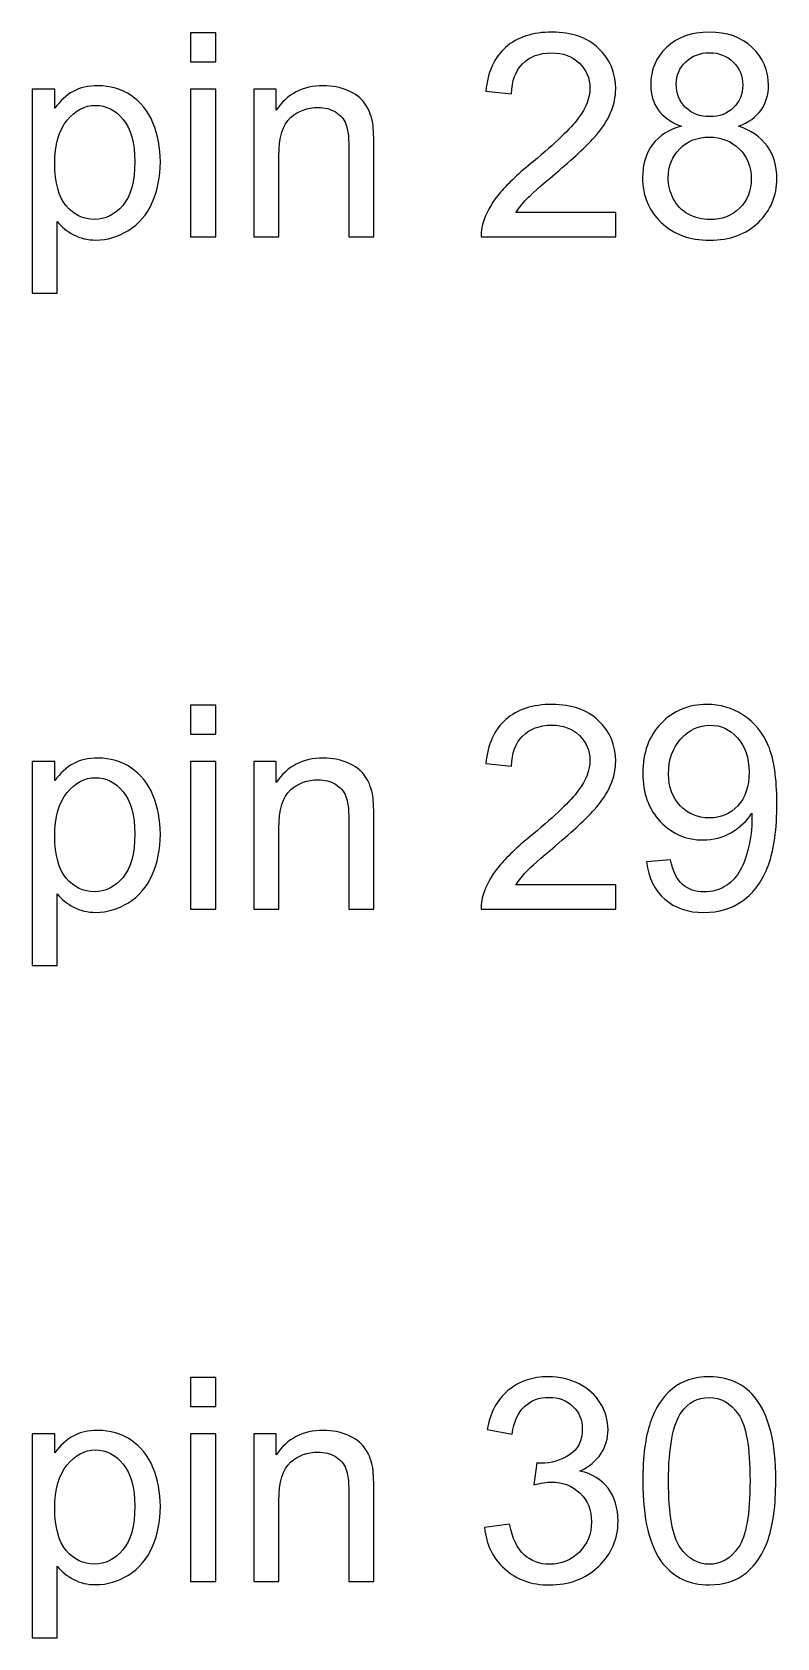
# Model space of a CAD drawing. Header units: centimetres. Extents: x -25.6 to 4.4, y -24.6 to -4.5.
# Drawn here: x -11.814 to -11.26, y -20.697 to -19.503 of the extents above; entities that cross this region are included whole.
import ezdxf

# ---------------------------------------------------------------- set-up
doc = ezdxf.new("R2010")
doc.units = ezdxf.units.CM
doc.header["$MEASUREMENT"] = 0
doc.layers.add('Layer 1', color=7, linetype='Continuous')

msp = doc.modelspace()

# ---------------------------------------------------------------- linework, layer by layer
at = {"layer": 'Layer 1', "color": 250}
for points, knots in [([(-11.69603, -19.52495), (-11.69603, -19.52495), (-11.69603, -19.50354), (-11.69603, -19.50354), (-11.69603, -19.50354), (-11.69603, -19.50354), (-11.6774, -19.50354), (-11.6774, -19.50354), (-11.6774, -19.50354), (-11.6774, -19.50354), (-11.6774, -19.52495), (-11.6774, -19.52495), (-11.6774, -19.52495), (-11.6774, -19.52495), (-11.69603, -19.52495), (-11.69603, -19.52495)], [0, 0, 0, 0, 0.25, 0.25, 0.25, 0.25, 0.5, 0.5, 0.5, 0.5, 0.75, 0.75, 0.75, 0.75, 1, 1, 1, 1]), ([(-11.37993, -19.63717), (-11.37993, -19.63717), (-11.37993, -19.65506), (-11.37993, -19.65506), (-11.37993, -19.65506), (-11.37993, -19.65506), (-11.48009, -19.65506), (-11.48009, -19.65506), (-11.48009, -19.65506), (-11.48023, -19.65058), (-11.47952, -19.64628), (-11.47794, -19.64215), (-11.47794, -19.64215), (-11.4754, -19.6353), (-11.47131, -19.6286), (-11.4657, -19.62197), (-11.4657, -19.62197), (-11.46005, -19.61537), (-11.45194, -19.60772), (-11.44135, -19.59904), (-11.44135, -19.59904), (-11.42488, -19.58553), (-11.41373, -19.57484), (-11.40795, -19.56693), (-11.40795, -19.56693), (-11.40216, -19.55907), (-11.39927, -19.55159), (-11.39927, -19.54457), (-11.39927, -19.54457), (-11.39927, -19.5372), (-11.40191, -19.53099), (-11.40717, -19.52591), (-11.40717, -19.52591), (-11.41246, -19.52086), (-11.41934, -19.51832), (-11.42781, -19.51832), (-11.42781, -19.51832), (-11.43677, -19.51832), (-11.44393, -19.521), (-11.44929, -19.5264), (-11.44929, -19.5264), (-11.45469, -19.53176), (-11.45741, -19.53921), (-11.45748, -19.5487), (-11.45748, -19.5487), (-11.45748, -19.5487), (-11.4766, -19.54676), (-11.4766, -19.54676), (-11.4766, -19.54676), (-11.47529, -19.53247), (-11.47035, -19.5216), (-11.46182, -19.51412), (-11.46182, -19.51412), (-11.45328, -19.50664), (-11.44178, -19.5029), (-11.42738, -19.5029), (-11.42738, -19.5029), (-11.41285, -19.5029), (-11.40135, -19.50696), (-11.39288, -19.51501), (-11.39288, -19.51501), (-11.38438, -19.52308), (-11.38015, -19.53307), (-11.38015, -19.54499), (-11.38015, -19.54499), (-11.38015, -19.55106), (-11.38138, -19.55702), (-11.38389, -19.56288), (-11.38389, -19.56288), (-11.38635, -19.56873), (-11.39048, -19.57491), (-11.39623, -19.58136), (-11.39623, -19.58136), (-11.40198, -19.58785), (-11.41154, -19.59674), (-11.42491, -19.60803), (-11.42491, -19.60803), (-11.43606, -19.61742), (-11.44322, -19.62377), (-11.4464, -19.62712), (-11.4464, -19.62712), (-11.44957, -19.63044), (-11.45218, -19.63379), (-11.45427, -19.63717), (-11.45427, -19.63717), (-11.45427, -19.63717), (-11.37993, -19.63717), (-11.37993, -19.63717)], [0, 0, 0, 0, 0.0454545, 0.0454545, 0.0454545, 0.0454545, 0.0909091, 0.0909091, 0.0909091, 0.0909091, 0.1363636, 0.1363636, 0.1363636, 0.1363636, 0.1818182, 0.1818182, 0.1818182, 0.1818182, 0.2272727, 0.2272727, 0.2272727, 0.2272727, 0.2727273, 0.2727273, 0.2727273, 0.2727273, 0.3181818, 0.3181818, 0.3181818, 0.3181818, 0.3636364, 0.3636364, 0.3636364, 0.3636364, 0.4090909, 0.4090909, 0.4090909, 0.4090909, 0.4545455, 0.4545455, 0.4545455, 0.4545455, 0.5, 0.5, 0.5, 0.5, 0.5454545, 0.5454545, 0.5454545, 0.5454545, 0.5909091, 0.5909091, 0.5909091, 0.5909091, 0.6363636, 0.6363636, 0.6363636, 0.6363636, 0.6818182, 0.6818182, 0.6818182, 0.6818182, 0.7272727, 0.7272727, 0.7272727, 0.7272727, 0.7727273, 0.7727273, 0.7727273, 0.7727273, 0.8181818, 0.8181818, 0.8181818, 0.8181818, 0.8636364, 0.8636364, 0.8636364, 0.8636364, 0.9090909, 0.9090909, 0.9090909, 0.9090909, 0.9545455, 0.9545455, 0.9545455, 0.9545455, 1, 1, 1, 1]), ([(-11.33136, -19.5729), (-11.33909, -19.57007), (-11.3448, -19.56605), (-11.34854, -19.5608), (-11.34854, -19.5608), (-11.35224, -19.55558), (-11.35411, -19.5493), (-11.35411, -19.54199), (-11.35411, -19.54199), (-11.35411, -19.53095), (-11.35016, -19.52171), (-11.34223, -19.51419), (-11.34223, -19.51419), (-11.33429, -19.50668), (-11.32377, -19.5029), (-11.31062, -19.5029), (-11.31062, -19.5029), (-11.29739, -19.5029), (-11.28673, -19.50675), (-11.27865, -19.51444), (-11.27865, -19.51444), (-11.27061, -19.52213), (-11.26659, -19.53148), (-11.26659, -19.54252), (-11.26659, -19.54252), (-11.26659, -19.54954), (-11.26842, -19.55565), (-11.27209, -19.56087), (-11.27209, -19.56087), (-11.2758, -19.56605), (-11.28137, -19.57007), (-11.28888, -19.5729), (-11.28888, -19.5729), (-11.27961, -19.57593), (-11.27252, -19.5808), (-11.26765, -19.58757), (-11.26765, -19.58757), (-11.26281, -19.59431), (-11.26038, -19.60239), (-11.26038, -19.61174), (-11.26038, -19.61174), (-11.26038, -19.62472), (-11.26497, -19.63559), (-11.2741, -19.64441), (-11.2741, -19.64441), (-11.28328, -19.65323), (-11.29534, -19.65764), (-11.3103, -19.65764), (-11.3103, -19.65764), (-11.32526, -19.65764), (-11.33729, -19.65323), (-11.34646, -19.64437), (-11.34646, -19.64437), (-11.35563, -19.63552), (-11.36022, -19.62447), (-11.36022, -19.61124), (-11.36022, -19.61124), (-11.36022, -19.6014), (-11.35771, -19.59315), (-11.3527, -19.58648), (-11.3527, -19.58648), (-11.34773, -19.57985), (-11.3406, -19.5753), (-11.33136, -19.5729)], [0, 0, 0, 0, 0.0625, 0.0625, 0.0625, 0.0625, 0.125, 0.125, 0.125, 0.125, 0.1875, 0.1875, 0.1875, 0.1875, 0.25, 0.25, 0.25, 0.25, 0.3125, 0.3125, 0.3125, 0.3125, 0.375, 0.375, 0.375, 0.375, 0.4375, 0.4375, 0.4375, 0.4375, 0.5, 0.5, 0.5, 0.5, 0.5625, 0.5625, 0.5625, 0.5625, 0.625, 0.625, 0.625, 0.625, 0.6875, 0.6875, 0.6875, 0.6875, 0.75, 0.75, 0.75, 0.75, 0.8125, 0.8125, 0.8125, 0.8125, 0.875, 0.875, 0.875, 0.875, 0.9375, 0.9375, 0.9375, 0.9375, 1, 1, 1, 1]), ([(-11.3351, -19.54136), (-11.3351, -19.54852), (-11.33277, -19.55438), (-11.32818, -19.55893), (-11.32818, -19.55893), (-11.32356, -19.56348), (-11.31757, -19.56577), (-11.31019, -19.56577), (-11.31019, -19.56577), (-11.30303, -19.56577), (-11.29714, -19.56351), (-11.29255, -19.559), (-11.29255, -19.559), (-11.28797, -19.55448), (-11.28571, -19.54894), (-11.28571, -19.54242), (-11.28571, -19.54242), (-11.28571, -19.53557), (-11.28804, -19.52986), (-11.29277, -19.5252), (-11.29277, -19.5252), (-11.29749, -19.52054), (-11.30335, -19.51822), (-11.3104, -19.51822), (-11.3104, -19.51822), (-11.3175, -19.51822), (-11.32339, -19.52051), (-11.32808, -19.52502), (-11.32808, -19.52502), (-11.33277, -19.52957), (-11.3351, -19.53504), (-11.3351, -19.54136)], [0, 0, 0, 0, 0.125, 0.125, 0.125, 0.125, 0.25, 0.25, 0.25, 0.25, 0.375, 0.375, 0.375, 0.375, 0.5, 0.5, 0.5, 0.5, 0.625, 0.625, 0.625, 0.625, 0.75, 0.75, 0.75, 0.75, 0.875, 0.875, 0.875, 0.875, 1, 1, 1, 1]), ([(-11.81382, -19.69711), (-11.81382, -19.69711), (-11.81382, -19.54531), (-11.81382, -19.54531), (-11.81382, -19.54531), (-11.81382, -19.54531), (-11.79689, -19.54531), (-11.79689, -19.54531), (-11.79689, -19.54531), (-11.79689, -19.54531), (-11.79689, -19.55956), (-11.79689, -19.55956), (-11.79689, -19.55956), (-11.7929, -19.55399), (-11.78838, -19.54979), (-11.78334, -19.547), (-11.78334, -19.547), (-11.77833, -19.54422), (-11.77223, -19.5428), (-11.76507, -19.5428), (-11.76507, -19.5428), (-11.75568, -19.5428), (-11.74743, -19.54524), (-11.74026, -19.55004), (-11.74026, -19.55004), (-11.73307, -19.55487), (-11.72767, -19.56168), (-11.72404, -19.57046), (-11.72404, -19.57046), (-11.72037, -19.57925), (-11.71853, -19.58888), (-11.71853, -19.59936), (-11.71853, -19.59936), (-11.71853, -19.61057), (-11.72054, -19.6207), (-11.7246, -19.62969), (-11.7246, -19.62969), (-11.72862, -19.63869), (-11.73448, -19.64557), (-11.74217, -19.65037), (-11.74217, -19.65037), (-11.74986, -19.65513), (-11.75794, -19.65753), (-11.76641, -19.65753), (-11.76641, -19.65753), (-11.77261, -19.65753), (-11.77815, -19.65622), (-11.78309, -19.65361), (-11.78309, -19.65361), (-11.78803, -19.651), (-11.79205, -19.64769), (-11.79523, -19.6437), (-11.79523, -19.6437), (-11.79523, -19.6437), (-11.79523, -19.69711), (-11.79523, -19.69711), (-11.79523, -19.69711), (-11.79523, -19.69711), (-11.81382, -19.69711), (-11.81382, -19.69711)], [0, 0, 0, 0, 0.0666667, 0.0666667, 0.0666667, 0.0666667, 0.1333333, 0.1333333, 0.1333333, 0.1333333, 0.2, 0.2, 0.2, 0.2, 0.2666667, 0.2666667, 0.2666667, 0.2666667, 0.3333333, 0.3333333, 0.3333333, 0.3333333, 0.4, 0.4, 0.4, 0.4, 0.4666667, 0.4666667, 0.4666667, 0.4666667, 0.5333333, 0.5333333, 0.5333333, 0.5333333, 0.6, 0.6, 0.6, 0.6, 0.6666667, 0.6666667, 0.6666667, 0.6666667, 0.7333333, 0.7333333, 0.7333333, 0.7333333, 0.8, 0.8, 0.8, 0.8, 0.8666667, 0.8666667, 0.8666667, 0.8666667, 0.9333333, 0.9333333, 0.9333333, 0.9333333, 1, 1, 1, 1]), ([(-11.69603, -19.65506), (-11.69603, -19.65506), (-11.69603, -19.54531), (-11.69603, -19.54531), (-11.69603, -19.54531), (-11.69603, -19.54531), (-11.6774, -19.54531), (-11.6774, -19.54531), (-11.6774, -19.54531), (-11.6774, -19.54531), (-11.6774, -19.65506), (-11.6774, -19.65506), (-11.6774, -19.65506), (-11.6774, -19.65506), (-11.69603, -19.65506), (-11.69603, -19.65506)], [0, 0, 0, 0, 0.25, 0.25, 0.25, 0.25, 0.5, 0.5, 0.5, 0.5, 0.75, 0.75, 0.75, 0.75, 1, 1, 1, 1]), ([(-11.64907, -19.65506), (-11.64907, -19.65506), (-11.64907, -19.54531), (-11.64907, -19.54531), (-11.64907, -19.54531), (-11.64907, -19.54531), (-11.63235, -19.54531), (-11.63235, -19.54531), (-11.63235, -19.54531), (-11.63235, -19.54531), (-11.63235, -19.5609), (-11.63235, -19.5609), (-11.63235, -19.5609), (-11.62427, -19.54884), (-11.61263, -19.5428), (-11.59742, -19.5428), (-11.59742, -19.5428), (-11.59079, -19.5428), (-11.58472, -19.544), (-11.57918, -19.54637), (-11.57918, -19.54637), (-11.57361, -19.54877), (-11.56948, -19.55187), (-11.56673, -19.55575), (-11.56673, -19.55575), (-11.56394, -19.5596), (-11.56204, -19.56418), (-11.56091, -19.56947), (-11.56091, -19.56947), (-11.56024, -19.57293), (-11.55989, -19.57896), (-11.55989, -19.58757), (-11.55989, -19.58757), (-11.55989, -19.58757), (-11.55989, -19.65506), (-11.55989, -19.65506), (-11.55989, -19.65506), (-11.55989, -19.65506), (-11.57851, -19.65506), (-11.57851, -19.65506), (-11.57851, -19.65506), (-11.57851, -19.65506), (-11.57851, -19.58828), (-11.57851, -19.58828), (-11.57851, -19.58828), (-11.57851, -19.58073), (-11.57922, -19.57505), (-11.58067, -19.57127), (-11.58067, -19.57127), (-11.58211, -19.56753), (-11.58469, -19.56454), (-11.58836, -19.56231), (-11.58836, -19.56231), (-11.59206, -19.56006), (-11.59636, -19.55893), (-11.60134, -19.55893), (-11.60134, -19.55893), (-11.60928, -19.55893), (-11.61608, -19.56147), (-11.62187, -19.56648), (-11.62187, -19.56648), (-11.62762, -19.57152), (-11.63048, -19.58105), (-11.63048, -19.59512), (-11.63048, -19.59512), (-11.63048, -19.59512), (-11.63048, -19.65506), (-11.63048, -19.65506), (-11.63048, -19.65506), (-11.63048, -19.65506), (-11.64907, -19.65506), (-11.64907, -19.65506)], [0, 0, 0, 0, 0.0555556, 0.0555556, 0.0555556, 0.0555556, 0.1111111, 0.1111111, 0.1111111, 0.1111111, 0.1666667, 0.1666667, 0.1666667, 0.1666667, 0.2222222, 0.2222222, 0.2222222, 0.2222222, 0.2777778, 0.2777778, 0.2777778, 0.2777778, 0.3333333, 0.3333333, 0.3333333, 0.3333333, 0.3888889, 0.3888889, 0.3888889, 0.3888889, 0.4444444, 0.4444444, 0.4444444, 0.4444444, 0.5, 0.5, 0.5, 0.5, 0.5555556, 0.5555556, 0.5555556, 0.5555556, 0.6111111, 0.6111111, 0.6111111, 0.6111111, 0.6666667, 0.6666667, 0.6666667, 0.6666667, 0.7222222, 0.7222222, 0.7222222, 0.7222222, 0.7777778, 0.7777778, 0.7777778, 0.7777778, 0.8333333, 0.8333333, 0.8333333, 0.8333333, 0.8888889, 0.8888889, 0.8888889, 0.8888889, 0.9444444, 0.9444444, 0.9444444, 0.9444444, 1, 1, 1, 1]), ([(-11.79699, -19.6008), (-11.79699, -19.61491), (-11.79413, -19.62536), (-11.78842, -19.63213), (-11.78842, -19.63213), (-11.7827, -19.63887), (-11.77575, -19.64225), (-11.76764, -19.64225), (-11.76764, -19.64225), (-11.75939, -19.64225), (-11.75229, -19.63876), (-11.7464, -19.63174), (-11.7464, -19.63174), (-11.74051, -19.62476), (-11.73755, -19.61393), (-11.73755, -19.59925), (-11.73755, -19.59925), (-11.73755, -19.58524), (-11.74044, -19.5748), (-11.74619, -19.56782), (-11.74619, -19.56782), (-11.75194, -19.56087), (-11.75882, -19.55737), (-11.76679, -19.55737), (-11.76679, -19.55737), (-11.77473, -19.55737), (-11.78175, -19.56108), (-11.78785, -19.56849), (-11.78785, -19.56849), (-11.79396, -19.5759), (-11.79699, -19.58669), (-11.79699, -19.6008)], [0, 0, 0, 0, 0.125, 0.125, 0.125, 0.125, 0.25, 0.25, 0.25, 0.25, 0.375, 0.375, 0.375, 0.375, 0.5, 0.5, 0.5, 0.5, 0.625, 0.625, 0.625, 0.625, 0.75, 0.75, 0.75, 0.75, 0.875, 0.875, 0.875, 0.875, 1, 1, 1, 1]), ([(-11.3411, -19.61135), (-11.3411, -19.61664), (-11.33983, -19.62179), (-11.33732, -19.62673), (-11.33732, -19.62673), (-11.33482, -19.63171), (-11.33108, -19.63555), (-11.3261, -19.63827), (-11.3261, -19.63827), (-11.32113, -19.64098), (-11.3158, -19.64236), (-11.31009, -19.64236), (-11.31009, -19.64236), (-11.3012, -19.64236), (-11.29386, -19.6395), (-11.28807, -19.63375), (-11.28807, -19.63375), (-11.28229, -19.62804), (-11.27939, -19.62077), (-11.27939, -19.61195), (-11.27939, -19.61195), (-11.27939, -19.60299), (-11.28236, -19.59558), (-11.28832, -19.58972), (-11.28832, -19.58972), (-11.29428, -19.58387), (-11.30176, -19.58094), (-11.31072, -19.58094), (-11.31072, -19.58094), (-11.31947, -19.58094), (-11.3267, -19.58383), (-11.33245, -19.58962), (-11.33245, -19.58962), (-11.3382, -19.59544), (-11.3411, -19.60267), (-11.3411, -19.61135)], [0, 0, 0, 0, 0.1111111, 0.1111111, 0.1111111, 0.1111111, 0.2222222, 0.2222222, 0.2222222, 0.2222222, 0.3333333, 0.3333333, 0.3333333, 0.3333333, 0.4444444, 0.4444444, 0.4444444, 0.4444444, 0.5555556, 0.5555556, 0.5555556, 0.5555556, 0.6666667, 0.6666667, 0.6666667, 0.6666667, 0.7777778, 0.7777778, 0.7777778, 0.7777778, 0.8888889, 0.8888889, 0.8888889, 0.8888889, 1, 1, 1, 1]), ([(-11.37993, -20.13717), (-11.37993, -20.13717), (-11.37993, -20.15506), (-11.37993, -20.15506), (-11.37993, -20.15506), (-11.37993, -20.15506), (-11.48009, -20.15506), (-11.48009, -20.15506), (-11.48009, -20.15506), (-11.48023, -20.15058), (-11.47952, -20.14628), (-11.47794, -20.14215), (-11.47794, -20.14215), (-11.4754, -20.1353), (-11.47131, -20.1286), (-11.4657, -20.12197), (-11.4657, -20.12197), (-11.46005, -20.11537), (-11.45194, -20.10772), (-11.44135, -20.09904), (-11.44135, -20.09904), (-11.42488, -20.08553), (-11.41373, -20.07484), (-11.40795, -20.06693), (-11.40795, -20.06693), (-11.40216, -20.05907), (-11.39927, -20.05159), (-11.39927, -20.04457), (-11.39927, -20.04457), (-11.39927, -20.0372), (-11.40191, -20.03099), (-11.40717, -20.02591), (-11.40717, -20.02591), (-11.41246, -20.02086), (-11.41934, -20.01832), (-11.42781, -20.01832), (-11.42781, -20.01832), (-11.43677, -20.01832), (-11.44393, -20.021), (-11.44929, -20.0264), (-11.44929, -20.0264), (-11.45469, -20.03176), (-11.45741, -20.03921), (-11.45748, -20.0487), (-11.45748, -20.0487), (-11.45748, -20.0487), (-11.4766, -20.04676), (-11.4766, -20.04676), (-11.4766, -20.04676), (-11.47529, -20.03247), (-11.47035, -20.0216), (-11.46182, -20.01412), (-11.46182, -20.01412), (-11.45328, -20.00664), (-11.44178, -20.0029), (-11.42738, -20.0029), (-11.42738, -20.0029), (-11.41285, -20.0029), (-11.40135, -20.00696), (-11.39288, -20.01501), (-11.39288, -20.01501), (-11.38438, -20.02308), (-11.38015, -20.03307), (-11.38015, -20.04499), (-11.38015, -20.04499), (-11.38015, -20.05106), (-11.38138, -20.05702), (-11.38389, -20.06288), (-11.38389, -20.06288), (-11.38635, -20.06873), (-11.39048, -20.07491), (-11.39623, -20.08136), (-11.39623, -20.08136), (-11.40198, -20.08785), (-11.41154, -20.09674), (-11.42491, -20.10803), (-11.42491, -20.10803), (-11.43606, -20.11742), (-11.44322, -20.12377), (-11.4464, -20.12712), (-11.4464, -20.12712), (-11.44957, -20.13044), (-11.45218, -20.13379), (-11.45427, -20.13717), (-11.45427, -20.13717), (-11.45427, -20.13717), (-11.37993, -20.13717), (-11.37993, -20.13717)], [0, 0, 0, 0, 0.0454545, 0.0454545, 0.0454545, 0.0454545, 0.0909091, 0.0909091, 0.0909091, 0.0909091, 0.1363636, 0.1363636, 0.1363636, 0.1363636, 0.1818182, 0.1818182, 0.1818182, 0.1818182, 0.2272727, 0.2272727, 0.2272727, 0.2272727, 0.2727273, 0.2727273, 0.2727273, 0.2727273, 0.3181818, 0.3181818, 0.3181818, 0.3181818, 0.3636364, 0.3636364, 0.3636364, 0.3636364, 0.4090909, 0.4090909, 0.4090909, 0.4090909, 0.4545455, 0.4545455, 0.4545455, 0.4545455, 0.5, 0.5, 0.5, 0.5, 0.5454545, 0.5454545, 0.5454545, 0.5454545, 0.5909091, 0.5909091, 0.5909091, 0.5909091, 0.6363636, 0.6363636, 0.6363636, 0.6363636, 0.6818182, 0.6818182, 0.6818182, 0.6818182, 0.7272727, 0.7272727, 0.7272727, 0.7272727, 0.7727273, 0.7727273, 0.7727273, 0.7727273, 0.8181818, 0.8181818, 0.8181818, 0.8181818, 0.8636364, 0.8636364, 0.8636364, 0.8636364, 0.9090909, 0.9090909, 0.9090909, 0.9090909, 0.9545455, 0.9545455, 0.9545455, 0.9545455, 1, 1, 1, 1]), ([(-11.35722, -20.12003), (-11.35722, -20.12003), (-11.33933, -20.11837), (-11.33933, -20.11837), (-11.33933, -20.11837), (-11.33782, -20.12677), (-11.33492, -20.13287), (-11.33065, -20.13668), (-11.33065, -20.13668), (-11.32639, -20.14045), (-11.32092, -20.14236), (-11.31421, -20.14236), (-11.31421, -20.14236), (-11.3085, -20.14236), (-11.30349, -20.14105), (-11.29919, -20.13841), (-11.29919, -20.13841), (-11.29488, -20.1358), (-11.29135, -20.13231), (-11.2886, -20.12793), (-11.2886, -20.12793), (-11.28582, -20.12356), (-11.28352, -20.11763), (-11.28165, -20.11022), (-11.28165, -20.11022), (-11.27982, -20.10278), (-11.27887, -20.09519), (-11.27887, -20.08747), (-11.27887, -20.08747), (-11.27887, -20.08666), (-11.2789, -20.08539), (-11.27897, -20.08376), (-11.27897, -20.08376), (-11.28271, -20.08965), (-11.28779, -20.09449), (-11.29421, -20.09816), (-11.29421, -20.09816), (-11.30067, -20.10186), (-11.30765, -20.10369), (-11.31513, -20.10369), (-11.31513, -20.10369), (-11.32769, -20.10369), (-11.33831, -20.09914), (-11.34699, -20.09004), (-11.34699, -20.09004), (-11.35567, -20.08094), (-11.36001, -20.06898), (-11.36001, -20.05409), (-11.36001, -20.05409), (-11.36001, -20.03871), (-11.35549, -20.02636), (-11.34642, -20.01698), (-11.34642, -20.01698), (-11.33736, -20.0076), (-11.326, -20.0029), (-11.31234, -20.0029), (-11.31234, -20.0029), (-11.3025, -20.0029), (-11.29351, -20.00559), (-11.28532, -20.01088), (-11.28532, -20.01088), (-11.27717, -20.01617), (-11.27096, -20.02375), (-11.26673, -20.03356), (-11.26673, -20.03356), (-11.2625, -20.04337), (-11.26038, -20.05759), (-11.26038, -20.07621), (-11.26038, -20.07621), (-11.26038, -20.09555), (-11.26246, -20.11096), (-11.26666, -20.12246), (-11.26666, -20.12246), (-11.27089, -20.13393), (-11.27714, -20.14264), (-11.28543, -20.14864), (-11.28543, -20.14864), (-11.29375, -20.15464), (-11.30345, -20.15764), (-11.31464, -20.15764), (-11.31464, -20.15764), (-11.32649, -20.15764), (-11.33616, -20.15435), (-11.34367, -20.14776), (-11.34367, -20.14776), (-11.35119, -20.1412), (-11.3557, -20.13195), (-11.35722, -20.12003)], [0, 0, 0, 0, 0.0454545, 0.0454545, 0.0454545, 0.0454545, 0.0909091, 0.0909091, 0.0909091, 0.0909091, 0.1363636, 0.1363636, 0.1363636, 0.1363636, 0.1818182, 0.1818182, 0.1818182, 0.1818182, 0.2272727, 0.2272727, 0.2272727, 0.2272727, 0.2727273, 0.2727273, 0.2727273, 0.2727273, 0.3181818, 0.3181818, 0.3181818, 0.3181818, 0.3636364, 0.3636364, 0.3636364, 0.3636364, 0.4090909, 0.4090909, 0.4090909, 0.4090909, 0.4545455, 0.4545455, 0.4545455, 0.4545455, 0.5, 0.5, 0.5, 0.5, 0.5454545, 0.5454545, 0.5454545, 0.5454545, 0.5909091, 0.5909091, 0.5909091, 0.5909091, 0.6363636, 0.6363636, 0.6363636, 0.6363636, 0.6818182, 0.6818182, 0.6818182, 0.6818182, 0.7272727, 0.7272727, 0.7272727, 0.7272727, 0.7727273, 0.7727273, 0.7727273, 0.7727273, 0.8181818, 0.8181818, 0.8181818, 0.8181818, 0.8636364, 0.8636364, 0.8636364, 0.8636364, 0.9090909, 0.9090909, 0.9090909, 0.9090909, 0.9545455, 0.9545455, 0.9545455, 0.9545455, 1, 1, 1, 1]), ([(-11.69603, -20.02495), (-11.69603, -20.02495), (-11.69603, -20.00354), (-11.69603, -20.00354), (-11.69603, -20.00354), (-11.69603, -20.00354), (-11.6774, -20.00354), (-11.6774, -20.00354), (-11.6774, -20.00354), (-11.6774, -20.00354), (-11.6774, -20.02495), (-11.6774, -20.02495), (-11.6774, -20.02495), (-11.6774, -20.02495), (-11.69603, -20.02495), (-11.69603, -20.02495)], [0, 0, 0, 0, 0.25, 0.25, 0.25, 0.25, 0.5, 0.5, 0.5, 0.5, 0.75, 0.75, 0.75, 0.75, 1, 1, 1, 1]), ([(-11.28105, -20.05314), (-11.28105, -20.04249), (-11.28388, -20.03398), (-11.28955, -20.02774), (-11.28955, -20.02774), (-11.29527, -20.02146), (-11.30208, -20.01832), (-11.31009, -20.01832), (-11.31009, -20.01832), (-11.31834, -20.01832), (-11.32554, -20.02171), (-11.33168, -20.02845), (-11.33168, -20.02845), (-11.33782, -20.03522), (-11.34088, -20.04397), (-11.34088, -20.05469), (-11.34088, -20.05469), (-11.34088, -20.06436), (-11.33796, -20.07219), (-11.33214, -20.07822), (-11.33214, -20.07822), (-11.32631, -20.08426), (-11.31915, -20.08726), (-11.31062, -20.08726), (-11.31062, -20.08726), (-11.30197, -20.08726), (-11.29492, -20.08426), (-11.28938, -20.07822), (-11.28938, -20.07822), (-11.2838, -20.07219), (-11.28105, -20.06383), (-11.28105, -20.05314)], [0, 0, 0, 0, 0.125, 0.125, 0.125, 0.125, 0.25, 0.25, 0.25, 0.25, 0.375, 0.375, 0.375, 0.375, 0.5, 0.5, 0.5, 0.5, 0.625, 0.625, 0.625, 0.625, 0.75, 0.75, 0.75, 0.75, 0.875, 0.875, 0.875, 0.875, 1, 1, 1, 1]), ([(-11.81382, -20.19711), (-11.81382, -20.19711), (-11.81382, -20.04531), (-11.81382, -20.04531), (-11.81382, -20.04531), (-11.81382, -20.04531), (-11.79689, -20.04531), (-11.79689, -20.04531), (-11.79689, -20.04531), (-11.79689, -20.04531), (-11.79689, -20.05956), (-11.79689, -20.05956), (-11.79689, -20.05956), (-11.7929, -20.05399), (-11.78838, -20.04979), (-11.78334, -20.047), (-11.78334, -20.047), (-11.77833, -20.04422), (-11.77223, -20.0428), (-11.76507, -20.0428), (-11.76507, -20.0428), (-11.75568, -20.0428), (-11.74743, -20.04524), (-11.74026, -20.05004), (-11.74026, -20.05004), (-11.73307, -20.05487), (-11.72767, -20.06168), (-11.72404, -20.07046), (-11.72404, -20.07046), (-11.72037, -20.07925), (-11.71853, -20.08888), (-11.71853, -20.09936), (-11.71853, -20.09936), (-11.71853, -20.11057), (-11.72054, -20.1207), (-11.7246, -20.12969), (-11.7246, -20.12969), (-11.72862, -20.13869), (-11.73448, -20.14557), (-11.74217, -20.15037), (-11.74217, -20.15037), (-11.74986, -20.15513), (-11.75794, -20.15753), (-11.76641, -20.15753), (-11.76641, -20.15753), (-11.77261, -20.15753), (-11.77815, -20.15622), (-11.78309, -20.15361), (-11.78309, -20.15361), (-11.78803, -20.151), (-11.79205, -20.14769), (-11.79523, -20.1437), (-11.79523, -20.1437), (-11.79523, -20.1437), (-11.79523, -20.19711), (-11.79523, -20.19711), (-11.79523, -20.19711), (-11.79523, -20.19711), (-11.81382, -20.19711), (-11.81382, -20.19711)], [0, 0, 0, 0, 0.0666667, 0.0666667, 0.0666667, 0.0666667, 0.1333333, 0.1333333, 0.1333333, 0.1333333, 0.2, 0.2, 0.2, 0.2, 0.2666667, 0.2666667, 0.2666667, 0.2666667, 0.3333333, 0.3333333, 0.3333333, 0.3333333, 0.4, 0.4, 0.4, 0.4, 0.4666667, 0.4666667, 0.4666667, 0.4666667, 0.5333333, 0.5333333, 0.5333333, 0.5333333, 0.6, 0.6, 0.6, 0.6, 0.6666667, 0.6666667, 0.6666667, 0.6666667, 0.7333333, 0.7333333, 0.7333333, 0.7333333, 0.8, 0.8, 0.8, 0.8, 0.8666667, 0.8666667, 0.8666667, 0.8666667, 0.9333333, 0.9333333, 0.9333333, 0.9333333, 1, 1, 1, 1]), ([(-11.69603, -20.15506), (-11.69603, -20.15506), (-11.69603, -20.04531), (-11.69603, -20.04531), (-11.69603, -20.04531), (-11.69603, -20.04531), (-11.6774, -20.04531), (-11.6774, -20.04531), (-11.6774, -20.04531), (-11.6774, -20.04531), (-11.6774, -20.15506), (-11.6774, -20.15506), (-11.6774, -20.15506), (-11.6774, -20.15506), (-11.69603, -20.15506), (-11.69603, -20.15506)], [0, 0, 0, 0, 0.25, 0.25, 0.25, 0.25, 0.5, 0.5, 0.5, 0.5, 0.75, 0.75, 0.75, 0.75, 1, 1, 1, 1]), ([(-11.64907, -20.15506), (-11.64907, -20.15506), (-11.64907, -20.04531), (-11.64907, -20.04531), (-11.64907, -20.04531), (-11.64907, -20.04531), (-11.63235, -20.04531), (-11.63235, -20.04531), (-11.63235, -20.04531), (-11.63235, -20.04531), (-11.63235, -20.0609), (-11.63235, -20.0609), (-11.63235, -20.0609), (-11.62427, -20.04884), (-11.61263, -20.0428), (-11.59742, -20.0428), (-11.59742, -20.0428), (-11.59079, -20.0428), (-11.58472, -20.044), (-11.57918, -20.04637), (-11.57918, -20.04637), (-11.57361, -20.04877), (-11.56948, -20.05187), (-11.56673, -20.05575), (-11.56673, -20.05575), (-11.56394, -20.0596), (-11.56204, -20.06418), (-11.56091, -20.06947), (-11.56091, -20.06947), (-11.56024, -20.07293), (-11.55989, -20.07896), (-11.55989, -20.08757), (-11.55989, -20.08757), (-11.55989, -20.08757), (-11.55989, -20.15506), (-11.55989, -20.15506), (-11.55989, -20.15506), (-11.55989, -20.15506), (-11.57851, -20.15506), (-11.57851, -20.15506), (-11.57851, -20.15506), (-11.57851, -20.15506), (-11.57851, -20.08828), (-11.57851, -20.08828), (-11.57851, -20.08828), (-11.57851, -20.08073), (-11.57922, -20.07505), (-11.58067, -20.07127), (-11.58067, -20.07127), (-11.58211, -20.06753), (-11.58469, -20.06454), (-11.58836, -20.06231), (-11.58836, -20.06231), (-11.59206, -20.06006), (-11.59636, -20.05893), (-11.60134, -20.05893), (-11.60134, -20.05893), (-11.60928, -20.05893), (-11.61608, -20.06147), (-11.62187, -20.06648), (-11.62187, -20.06648), (-11.62762, -20.07152), (-11.63048, -20.08105), (-11.63048, -20.09512), (-11.63048, -20.09512), (-11.63048, -20.09512), (-11.63048, -20.15506), (-11.63048, -20.15506), (-11.63048, -20.15506), (-11.63048, -20.15506), (-11.64907, -20.15506), (-11.64907, -20.15506)], [0, 0, 0, 0, 0.0555556, 0.0555556, 0.0555556, 0.0555556, 0.1111111, 0.1111111, 0.1111111, 0.1111111, 0.1666667, 0.1666667, 0.1666667, 0.1666667, 0.2222222, 0.2222222, 0.2222222, 0.2222222, 0.2777778, 0.2777778, 0.2777778, 0.2777778, 0.3333333, 0.3333333, 0.3333333, 0.3333333, 0.3888889, 0.3888889, 0.3888889, 0.3888889, 0.4444444, 0.4444444, 0.4444444, 0.4444444, 0.5, 0.5, 0.5, 0.5, 0.5555556, 0.5555556, 0.5555556, 0.5555556, 0.6111111, 0.6111111, 0.6111111, 0.6111111, 0.6666667, 0.6666667, 0.6666667, 0.6666667, 0.7222222, 0.7222222, 0.7222222, 0.7222222, 0.7777778, 0.7777778, 0.7777778, 0.7777778, 0.8333333, 0.8333333, 0.8333333, 0.8333333, 0.8888889, 0.8888889, 0.8888889, 0.8888889, 0.9444444, 0.9444444, 0.9444444, 0.9444444, 1, 1, 1, 1]), ([(-11.79699, -20.1008), (-11.79699, -20.11491), (-11.79413, -20.12536), (-11.78842, -20.13213), (-11.78842, -20.13213), (-11.7827, -20.13887), (-11.77575, -20.14225), (-11.76764, -20.14225), (-11.76764, -20.14225), (-11.75939, -20.14225), (-11.75229, -20.13876), (-11.7464, -20.13174), (-11.7464, -20.13174), (-11.74051, -20.12476), (-11.73755, -20.11393), (-11.73755, -20.09925), (-11.73755, -20.09925), (-11.73755, -20.08524), (-11.74044, -20.0748), (-11.74619, -20.06782), (-11.74619, -20.06782), (-11.75194, -20.06087), (-11.75882, -20.05737), (-11.76679, -20.05737), (-11.76679, -20.05737), (-11.77473, -20.05737), (-11.78175, -20.06108), (-11.78785, -20.06849), (-11.78785, -20.06849), (-11.79396, -20.0759), (-11.79699, -20.08669), (-11.79699, -20.1008)], [0, 0, 0, 0, 0.125, 0.125, 0.125, 0.125, 0.25, 0.25, 0.25, 0.25, 0.375, 0.375, 0.375, 0.375, 0.5, 0.5, 0.5, 0.5, 0.625, 0.625, 0.625, 0.625, 0.75, 0.75, 0.75, 0.75, 0.875, 0.875, 0.875, 0.875, 1, 1, 1, 1]), ([(-11.69603, -20.52495), (-11.69603, -20.52495), (-11.69603, -20.50354), (-11.69603, -20.50354), (-11.69603, -20.50354), (-11.69603, -20.50354), (-11.6774, -20.50354), (-11.6774, -20.50354), (-11.6774, -20.50354), (-11.6774, -20.50354), (-11.6774, -20.52495), (-11.6774, -20.52495), (-11.6774, -20.52495), (-11.6774, -20.52495), (-11.69603, -20.52495), (-11.69603, -20.52495)], [0, 0, 0, 0, 0.25, 0.25, 0.25, 0.25, 0.5, 0.5, 0.5, 0.5, 0.75, 0.75, 0.75, 0.75, 1, 1, 1, 1]), ([(-11.47762, -20.61505), (-11.47762, -20.61505), (-11.45903, -20.61258), (-11.45903, -20.61258), (-11.45903, -20.61258), (-11.45688, -20.62313), (-11.45324, -20.63072), (-11.44813, -20.63537), (-11.44813, -20.63537), (-11.44298, -20.64003), (-11.43673, -20.64236), (-11.42936, -20.64236), (-11.42936, -20.64236), (-11.42061, -20.64236), (-11.4132, -20.63933), (-11.40717, -20.63326), (-11.40717, -20.63326), (-11.40117, -20.62719), (-11.39814, -20.61968), (-11.39814, -20.61072), (-11.39814, -20.61072), (-11.39814, -20.60218), (-11.40092, -20.59512), (-11.4065, -20.58958), (-11.4065, -20.58958), (-11.41211, -20.58404), (-11.4192, -20.58126), (-11.42781, -20.58126), (-11.42781, -20.58126), (-11.43133, -20.58126), (-11.43571, -20.58196), (-11.44093, -20.58334), (-11.44093, -20.58334), (-11.44093, -20.58334), (-11.43885, -20.56701), (-11.43885, -20.56701), (-11.43885, -20.56701), (-11.43761, -20.56715), (-11.43663, -20.56722), (-11.43585, -20.56722), (-11.43585, -20.56722), (-11.42795, -20.56722), (-11.42082, -20.56514), (-11.41447, -20.56101), (-11.41447, -20.56101), (-11.40812, -20.55688), (-11.40495, -20.5505), (-11.40495, -20.54189), (-11.40495, -20.54189), (-11.40495, -20.53508), (-11.40727, -20.5294), (-11.4119, -20.52495), (-11.4119, -20.52495), (-11.41652, -20.52047), (-11.42248, -20.51822), (-11.42978, -20.51822), (-11.42978, -20.51822), (-11.43701, -20.51822), (-11.44305, -20.52051), (-11.44784, -20.52502), (-11.44784, -20.52502), (-11.45268, -20.52957), (-11.45578, -20.53642), (-11.45716, -20.54552), (-11.45716, -20.54552), (-11.45716, -20.54552), (-11.47575, -20.5422), (-11.47575, -20.5422), (-11.47575, -20.5422), (-11.47349, -20.52972), (-11.46831, -20.52005), (-11.46026, -20.51321), (-11.46026, -20.51321), (-11.45218, -20.50636), (-11.44217, -20.5029), (-11.43017, -20.5029), (-11.43017, -20.5029), (-11.42192, -20.5029), (-11.4143, -20.5047), (-11.40735, -20.50823), (-11.40735, -20.50823), (-11.4004, -20.51179), (-11.39507, -20.51663), (-11.39136, -20.52277), (-11.39136, -20.52277), (-11.3877, -20.5289), (-11.38583, -20.5354), (-11.38583, -20.54231), (-11.38583, -20.54231), (-11.38583, -20.54884), (-11.38759, -20.5548), (-11.39112, -20.5602), (-11.39112, -20.5602), (-11.39465, -20.56556), (-11.39983, -20.56983), (-11.40671, -20.573), (-11.40671, -20.573), (-11.39775, -20.57505), (-11.3908, -20.57935), (-11.38583, -20.58588), (-11.38583, -20.58588), (-11.38089, -20.59237), (-11.37842, -20.60052), (-11.37842, -20.61029), (-11.37842, -20.61029), (-11.37842, -20.62352), (-11.38322, -20.63474), (-11.39288, -20.64395), (-11.39288, -20.64395), (-11.40251, -20.65315), (-11.41472, -20.65774), (-11.42946, -20.65774), (-11.42946, -20.65774), (-11.44276, -20.65774), (-11.45381, -20.65379), (-11.46259, -20.64585), (-11.46259, -20.64585), (-11.47138, -20.63795), (-11.47639, -20.62768), (-11.47762, -20.61505)], [0, 0, 0, 0, 0.0333333, 0.0333333, 0.0333333, 0.0333333, 0.0666667, 0.0666667, 0.0666667, 0.0666667, 0.1, 0.1, 0.1, 0.1, 0.1333333, 0.1333333, 0.1333333, 0.1333333, 0.1666667, 0.1666667, 0.1666667, 0.1666667, 0.2, 0.2, 0.2, 0.2, 0.2333333, 0.2333333, 0.2333333, 0.2333333, 0.2666667, 0.2666667, 0.2666667, 0.2666667, 0.3, 0.3, 0.3, 0.3, 0.3333333, 0.3333333, 0.3333333, 0.3333333, 0.3666667, 0.3666667, 0.3666667, 0.3666667, 0.4, 0.4, 0.4, 0.4, 0.4333333, 0.4333333, 0.4333333, 0.4333333, 0.4666667, 0.4666667, 0.4666667, 0.4666667, 0.5, 0.5, 0.5, 0.5, 0.5333333, 0.5333333, 0.5333333, 0.5333333, 0.5666667, 0.5666667, 0.5666667, 0.5666667, 0.6, 0.6, 0.6, 0.6, 0.6333333, 0.6333333, 0.6333333, 0.6333333, 0.6666667, 0.6666667, 0.6666667, 0.6666667, 0.7, 0.7, 0.7, 0.7, 0.7333333, 0.7333333, 0.7333333, 0.7333333, 0.7666667, 0.7666667, 0.7666667, 0.7666667, 0.8, 0.8, 0.8, 0.8, 0.8333333, 0.8333333, 0.8333333, 0.8333333, 0.8666667, 0.8666667, 0.8666667, 0.8666667, 0.9, 0.9, 0.9, 0.9, 0.9333333, 0.9333333, 0.9333333, 0.9333333, 0.9666667, 0.9666667, 0.9666667, 0.9666667, 1, 1, 1, 1]), ([(-11.36001, -20.58034), (-11.36001, -20.56242), (-11.35817, -20.54799), (-11.35447, -20.53709), (-11.35447, -20.53709), (-11.3508, -20.52615), (-11.34529, -20.51772), (-11.33803, -20.51179), (-11.33803, -20.51179), (-11.33076, -20.50587), (-11.32162, -20.5029), (-11.31062, -20.5029), (-11.31062, -20.5029), (-11.30247, -20.5029), (-11.29534, -20.50456), (-11.2892, -20.50784), (-11.2892, -20.50784), (-11.28306, -20.51109), (-11.27802, -20.51582), (-11.274, -20.52199), (-11.274, -20.52199), (-11.27001, -20.52816), (-11.26687, -20.53568), (-11.26461, -20.54453), (-11.26461, -20.54453), (-11.26232, -20.55339), (-11.26119, -20.56531), (-11.26119, -20.58034), (-11.26119, -20.58034), (-11.26119, -20.59812), (-11.26303, -20.61244), (-11.26666, -20.62338), (-11.26666, -20.62338), (-11.27033, -20.63432), (-11.2758, -20.64275), (-11.28306, -20.64871), (-11.28306, -20.64871), (-11.29033, -20.65467), (-11.2995, -20.65764), (-11.31062, -20.65764), (-11.31062, -20.65764), (-11.32522, -20.65764), (-11.33669, -20.65241), (-11.34501, -20.64194), (-11.34501, -20.64194), (-11.355, -20.62934), (-11.36001, -20.60877), (-11.36001, -20.58034)], [0, 0, 0, 0, 0.0833333, 0.0833333, 0.0833333, 0.0833333, 0.1666667, 0.1666667, 0.1666667, 0.1666667, 0.25, 0.25, 0.25, 0.25, 0.3333333, 0.3333333, 0.3333333, 0.3333333, 0.4166667, 0.4166667, 0.4166667, 0.4166667, 0.5, 0.5, 0.5, 0.5, 0.5833333, 0.5833333, 0.5833333, 0.5833333, 0.6666667, 0.6666667, 0.6666667, 0.6666667, 0.75, 0.75, 0.75, 0.75, 0.8333333, 0.8333333, 0.8333333, 0.8333333, 0.9166667, 0.9166667, 0.9166667, 0.9166667, 1, 1, 1, 1]), ([(-11.34088, -20.58034), (-11.34088, -20.60521), (-11.33796, -20.62176), (-11.33214, -20.63001), (-11.33214, -20.63001), (-11.32631, -20.63823), (-11.31915, -20.64236), (-11.31062, -20.64236), (-11.31062, -20.64236), (-11.30204, -20.64236), (-11.29488, -20.6382), (-11.28906, -20.62994), (-11.28906, -20.62994), (-11.28324, -20.62169), (-11.28031, -20.60514), (-11.28031, -20.58034), (-11.28031, -20.58034), (-11.28031, -20.5554), (-11.28324, -20.53882), (-11.28906, -20.53063), (-11.28906, -20.53063), (-11.29488, -20.52241), (-11.30211, -20.51832), (-11.31079, -20.51832), (-11.31079, -20.51832), (-11.31937, -20.51832), (-11.32617, -20.52195), (-11.33129, -20.52919), (-11.33129, -20.52919), (-11.33767, -20.53839), (-11.34088, -20.55547), (-11.34088, -20.58034)], [0, 0, 0, 0, 0.125, 0.125, 0.125, 0.125, 0.25, 0.25, 0.25, 0.25, 0.375, 0.375, 0.375, 0.375, 0.5, 0.5, 0.5, 0.5, 0.625, 0.625, 0.625, 0.625, 0.75, 0.75, 0.75, 0.75, 0.875, 0.875, 0.875, 0.875, 1, 1, 1, 1]), ([(-11.81382, -20.69711), (-11.81382, -20.69711), (-11.81382, -20.54531), (-11.81382, -20.54531), (-11.81382, -20.54531), (-11.81382, -20.54531), (-11.79689, -20.54531), (-11.79689, -20.54531), (-11.79689, -20.54531), (-11.79689, -20.54531), (-11.79689, -20.55956), (-11.79689, -20.55956), (-11.79689, -20.55956), (-11.7929, -20.55399), (-11.78838, -20.54979), (-11.78334, -20.547), (-11.78334, -20.547), (-11.77833, -20.54422), (-11.77223, -20.5428), (-11.76507, -20.5428), (-11.76507, -20.5428), (-11.75568, -20.5428), (-11.74743, -20.54524), (-11.74026, -20.55004), (-11.74026, -20.55004), (-11.73307, -20.55487), (-11.72767, -20.56168), (-11.72404, -20.57046), (-11.72404, -20.57046), (-11.72037, -20.57925), (-11.71853, -20.58888), (-11.71853, -20.59936), (-11.71853, -20.59936), (-11.71853, -20.61057), (-11.72054, -20.6207), (-11.7246, -20.62969), (-11.7246, -20.62969), (-11.72862, -20.63869), (-11.73448, -20.64557), (-11.74217, -20.65037), (-11.74217, -20.65037), (-11.74986, -20.65513), (-11.75794, -20.65753), (-11.76641, -20.65753), (-11.76641, -20.65753), (-11.77261, -20.65753), (-11.77815, -20.65622), (-11.78309, -20.65361), (-11.78309, -20.65361), (-11.78803, -20.651), (-11.79205, -20.64769), (-11.79523, -20.6437), (-11.79523, -20.6437), (-11.79523, -20.6437), (-11.79523, -20.69711), (-11.79523, -20.69711), (-11.79523, -20.69711), (-11.79523, -20.69711), (-11.81382, -20.69711), (-11.81382, -20.69711)], [0, 0, 0, 0, 0.0666667, 0.0666667, 0.0666667, 0.0666667, 0.1333333, 0.1333333, 0.1333333, 0.1333333, 0.2, 0.2, 0.2, 0.2, 0.2666667, 0.2666667, 0.2666667, 0.2666667, 0.3333333, 0.3333333, 0.3333333, 0.3333333, 0.4, 0.4, 0.4, 0.4, 0.4666667, 0.4666667, 0.4666667, 0.4666667, 0.5333333, 0.5333333, 0.5333333, 0.5333333, 0.6, 0.6, 0.6, 0.6, 0.6666667, 0.6666667, 0.6666667, 0.6666667, 0.7333333, 0.7333333, 0.7333333, 0.7333333, 0.8, 0.8, 0.8, 0.8, 0.8666667, 0.8666667, 0.8666667, 0.8666667, 0.9333333, 0.9333333, 0.9333333, 0.9333333, 1, 1, 1, 1]), ([(-11.69603, -20.65506), (-11.69603, -20.65506), (-11.69603, -20.54531), (-11.69603, -20.54531), (-11.69603, -20.54531), (-11.69603, -20.54531), (-11.6774, -20.54531), (-11.6774, -20.54531), (-11.6774, -20.54531), (-11.6774, -20.54531), (-11.6774, -20.65506), (-11.6774, -20.65506), (-11.6774, -20.65506), (-11.6774, -20.65506), (-11.69603, -20.65506), (-11.69603, -20.65506)], [0, 0, 0, 0, 0.25, 0.25, 0.25, 0.25, 0.5, 0.5, 0.5, 0.5, 0.75, 0.75, 0.75, 0.75, 1, 1, 1, 1]), ([(-11.64907, -20.65506), (-11.64907, -20.65506), (-11.64907, -20.54531), (-11.64907, -20.54531), (-11.64907, -20.54531), (-11.64907, -20.54531), (-11.63235, -20.54531), (-11.63235, -20.54531), (-11.63235, -20.54531), (-11.63235, -20.54531), (-11.63235, -20.5609), (-11.63235, -20.5609), (-11.63235, -20.5609), (-11.62427, -20.54884), (-11.61263, -20.5428), (-11.59742, -20.5428), (-11.59742, -20.5428), (-11.59079, -20.5428), (-11.58472, -20.544), (-11.57918, -20.54637), (-11.57918, -20.54637), (-11.57361, -20.54877), (-11.56948, -20.55187), (-11.56673, -20.55575), (-11.56673, -20.55575), (-11.56394, -20.5596), (-11.56204, -20.56418), (-11.56091, -20.56947), (-11.56091, -20.56947), (-11.56024, -20.57293), (-11.55989, -20.57896), (-11.55989, -20.58757), (-11.55989, -20.58757), (-11.55989, -20.58757), (-11.55989, -20.65506), (-11.55989, -20.65506), (-11.55989, -20.65506), (-11.55989, -20.65506), (-11.57851, -20.65506), (-11.57851, -20.65506), (-11.57851, -20.65506), (-11.57851, -20.65506), (-11.57851, -20.58828), (-11.57851, -20.58828), (-11.57851, -20.58828), (-11.57851, -20.58073), (-11.57922, -20.57505), (-11.58067, -20.57127), (-11.58067, -20.57127), (-11.58211, -20.56753), (-11.58469, -20.56454), (-11.58836, -20.56231), (-11.58836, -20.56231), (-11.59206, -20.56006), (-11.59636, -20.55893), (-11.60134, -20.55893), (-11.60134, -20.55893), (-11.60928, -20.55893), (-11.61608, -20.56147), (-11.62187, -20.56648), (-11.62187, -20.56648), (-11.62762, -20.57152), (-11.63048, -20.58105), (-11.63048, -20.59512), (-11.63048, -20.59512), (-11.63048, -20.59512), (-11.63048, -20.65506), (-11.63048, -20.65506), (-11.63048, -20.65506), (-11.63048, -20.65506), (-11.64907, -20.65506), (-11.64907, -20.65506)], [0, 0, 0, 0, 0.0555556, 0.0555556, 0.0555556, 0.0555556, 0.1111111, 0.1111111, 0.1111111, 0.1111111, 0.1666667, 0.1666667, 0.1666667, 0.1666667, 0.2222222, 0.2222222, 0.2222222, 0.2222222, 0.2777778, 0.2777778, 0.2777778, 0.2777778, 0.3333333, 0.3333333, 0.3333333, 0.3333333, 0.3888889, 0.3888889, 0.3888889, 0.3888889, 0.4444444, 0.4444444, 0.4444444, 0.4444444, 0.5, 0.5, 0.5, 0.5, 0.5555556, 0.5555556, 0.5555556, 0.5555556, 0.6111111, 0.6111111, 0.6111111, 0.6111111, 0.6666667, 0.6666667, 0.6666667, 0.6666667, 0.7222222, 0.7222222, 0.7222222, 0.7222222, 0.7777778, 0.7777778, 0.7777778, 0.7777778, 0.8333333, 0.8333333, 0.8333333, 0.8333333, 0.8888889, 0.8888889, 0.8888889, 0.8888889, 0.9444444, 0.9444444, 0.9444444, 0.9444444, 1, 1, 1, 1]), ([(-11.79699, -20.6008), (-11.79699, -20.61491), (-11.79413, -20.62536), (-11.78842, -20.63213), (-11.78842, -20.63213), (-11.7827, -20.63887), (-11.77575, -20.64225), (-11.76764, -20.64225), (-11.76764, -20.64225), (-11.75939, -20.64225), (-11.75229, -20.63876), (-11.7464, -20.63174), (-11.7464, -20.63174), (-11.74051, -20.62476), (-11.73755, -20.61393), (-11.73755, -20.59925), (-11.73755, -20.59925), (-11.73755, -20.58524), (-11.74044, -20.5748), (-11.74619, -20.56782), (-11.74619, -20.56782), (-11.75194, -20.56087), (-11.75882, -20.55737), (-11.76679, -20.55737), (-11.76679, -20.55737), (-11.77473, -20.55737), (-11.78175, -20.56108), (-11.78785, -20.56849), (-11.78785, -20.56849), (-11.79396, -20.5759), (-11.79699, -20.58669), (-11.79699, -20.6008)], [0, 0, 0, 0, 0.125, 0.125, 0.125, 0.125, 0.25, 0.25, 0.25, 0.25, 0.375, 0.375, 0.375, 0.375, 0.5, 0.5, 0.5, 0.5, 0.625, 0.625, 0.625, 0.625, 0.75, 0.75, 0.75, 0.75, 0.875, 0.875, 0.875, 0.875, 1, 1, 1, 1])]:
    msp.add_open_spline(points, degree=3, knots=knots, dxfattribs=at)

doc.saveas('drawing.dxf')
